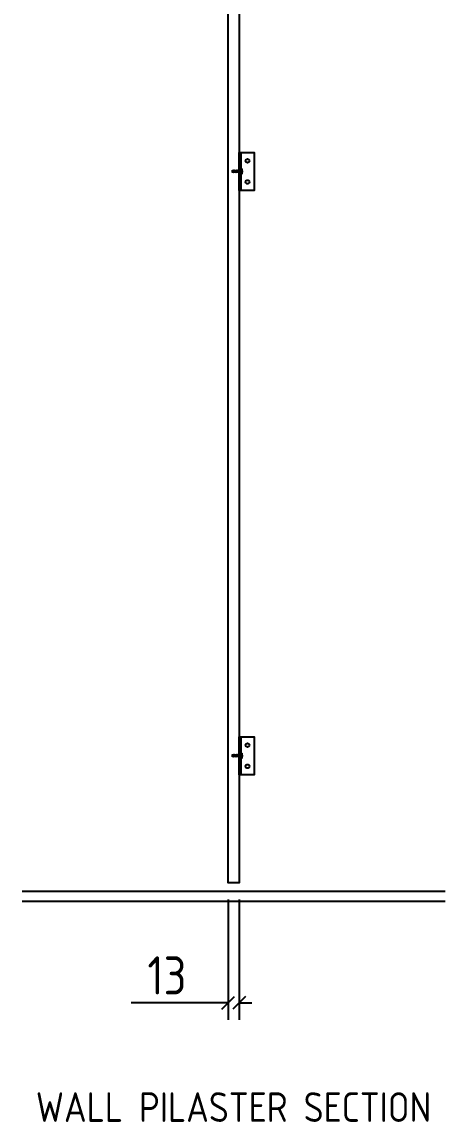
# Model space of a CAD drawing. Header units: inches. Extents: x 129892 to 140765, y 18172 to 24435.
# Drawn here: x 139052 to 139552, y 18172 to 19471 of the extents above; entities that cross this region are included whole.
import ezdxf

# ---------------------------------------------------------------- set-up
doc = ezdxf.new("R2010")
doc.units = ezdxf.units.IN
doc.header["$MEASUREMENT"] = 0
doc.header["$PDMODE"] = 66
doc.styles.add('EXCELSIOR', font='dim.shx', dxfattribs={"height": 45})
doc.styles.add('JD', font='dim.shx', dxfattribs={"height": 35})
doc.dimstyles.new('EXCELSIOR', dxfattribs={"dimtxt": 50, "dimasz": 15, "dimexe": 20, "dimexo": 20, "dimgap": 10, "dimtad": 1, "dimdec": 0, "dimtxsty": 'EXCELSIOR', "dimblk": 'OBLIQUE', "dimcen": 2.5, "dimclrd": 1, "dimclre": 1, "dimclrt": 1, "dimadec": 0, "dimazin": 0, "dimtfac": 1, "dimtdec": 0, "dimtofl": 0, "dimtmove": 0, "dimatfit": 3, "dimfxl": 0, "dimlwd": 25, "dimarcsym": 0})

# ---------------------------------------------------------------- blocks, each defined once
blk = doc.blocks.new('_OBLIQUE')
at = {"color": 0, "linetype": 'ByBlock'}
blk.add_line((-0.5, -0.5), (0.5, 0.5), dxfattribs=at)
blk = doc.blocks.new('*D160')
at = {"color": 1, "lineweight": -2}
for p, q in [((139295.3, 18434.4), (139295.3, 18292.4)), ((139308.3, 18434.4), (139308.3, 18292.4))]:
    blk.add_line(p, q, dxfattribs=at)
at = {"color": 1, "lineweight": 25}
for p, q in [((139295.3, 18312.4), (139181, 18312.4)), ((139308.3, 18312.4), (139323.3, 18312.4))]:
    blk.add_line(p, q, dxfattribs=at)
at = {"layer": 'Defpoints', "color": 0}
for p in [(139295.3, 18454.4), (139308.3, 18454.4), (139295.3, 18312.4)]:
    blk.add_point(p, dxfattribs=at)
at = {"color": 1, "lineweight": 25, "xscale": 15, "yscale": 15, "zscale": 15}
blk.add_blockref('_OBLIQUE', (139295.3, 18312.4), dxfattribs=at)
at = {"color": 1, "lineweight": 25, "xscale": 15, "yscale": 15, "zscale": 15, "rotation": 180}
blk.add_blockref('_OBLIQUE', (139308.3, 18312.4), dxfattribs=at)
at = {"color": 1, "insert": (139223.1, 18344.9), "char_height": 45, "attachment_point": 5, "style": 'EXCELSIOR'}
blk.add_mtext('13', dxfattribs=at)
blk = doc.blocks.new('A$C0CAF297A')
at = {"color": 7, "linetype": 'Continuous', "lineweight": 15}
for p, q in [((1.2, 10.3), (1.8, 9.6)), ((1.6, 9.6), (1.6, 9.4)), ((1.6, 8.5), (1.6, 8.4)), ((1.6, 7.4), (1.6, 7.3)), ((1.6, 6.4), (1.6, 6.2)), ((1.6, 5.3), (1.6, 5.2)), ((1.6, 4.2), (1.6, 4.1)), ((1.6, 3.2), (1.6, 3)), ((1.6, 2.1), (1.6, 2)), ((1.6, 1), (1.6, 0.9)), ((1.7, 9.6), (2.5, 9.6)), ((1.7, 9.6), (1.7, 9.6)), ((2.1, 8), (2.1, 7.8)), ((2.1, 7), (2.1, 6.7)), ((2.1, 5.9), (2.1, 5.6)), ((2.1, 4.8), (2.1, 4.6)), ((2.1, 3.8), (2.1, 3.5)), ((2.1, 2.7), (2.1, 2.4)), ((2.1, 1.6), (2.1, 1.4)), ((2.1, 0.6), (2.1, 0.3)), ((2.5, 9.6), (3.4, 9.6)), ((3.9, 8.3), (3.9, 8.5)), ((3.9, 7.2), (3.9, 7.5)), ((3.9, 6.2), (3.9, 6.4)), ((3.9, 5.1), (3.9, 5.3)), ((3.9, 4), (3.9, 4.3)), ((3.9, 3), (3.9, 3.2)), ((3.9, 1.9), (3.9, 2.1)), ((3.9, 0.8), (3.9, 1.1)), ((4.2, 9.6), (4.8, 10.3)), ((4.4, 8.9), (4.4, 9)), ((4.4, 7.8), (4.4, 8)), ((4.4, 6.8), (4.4, 6.9)), ((4.4, 5.7), (4.4, 5.8)), ((4.4, 4.6), (4.4, 4.8)), ((4.4, 3.6), (4.4, 3.7)), ((4.4, 2.5), (4.4, 2.6)), ((4.4, 1.4), (4.4, 1.6)), ((4.4, 0.4), (4.4, 0.5))]:
    blk.add_line(p, q, dxfattribs=at)
blk.add_line((1.6, 0), (3.9, 0))
blk.add_lwpolyline([(0.5, 11.8), (5.5, 11.8, -0.414214), (6, 11.3), (6, 10.3), (0, 10.3), (0, 11.3, -0.414214)], format="xyb", close=True)
blk.add_lwpolyline([(1.2, 10.3), (4.8, 10.3)])
at = {"color": 7, "linetype": 'Continuous', "lineweight": 15, "flags": 128}
for points in [[(4.4, 8), (4.4, 8), (4.4, 8), (4.4, 8), (4.4, 8), (4.4, 8), (4.4, 7.9), (4.4, 7.9), (4.4, 7.9), (4.4, 7.9), (4.4, 7.9), (4.4, 7.9), (4.4, 7.9), (4.4, 7.9), (4.3, 7.9), (4.3, 7.9), (4.3, 7.9), (4.3, 7.9), (4.2, 7.9), (4.2, 7.9), (4.2, 7.9), (4.1, 7.8), (4.1, 7.8), (4.1, 7.8), (4, 7.8), (4, 7.8), (3.9, 7.8), (3.9, 7.8), (3.8, 7.8), (3.8, 7.8), (3.7, 7.8), (3.7, 7.8), (3.6, 7.8), (3.6, 7.8), (3.5, 7.7), (3.4, 7.7), (3.4, 7.7), (3.3, 7.7), (3.3, 7.7), (3.2, 7.7), (3.1, 7.7), (3.1, 7.7), (3, 7.7), (2.9, 7.7), (2.9, 7.7), (2.8, 7.7), (2.8, 7.7), (2.7, 7.7), (2.6, 7.6), (2.6, 7.6), (2.5, 7.6), (2.5, 7.6), (2.4, 7.6), (2.4, 7.6), (2.3, 7.6), (2.3, 7.6), (2.2, 7.6), (2.2, 7.6), (2.1, 7.6), (2.1, 7.6), (2, 7.6), (2, 7.6), (1.9, 7.6), (1.9, 7.5), (1.9, 7.5), (1.8, 7.5), (1.8, 7.5), (1.8, 7.5), (1.7, 7.5), (1.7, 7.5), (1.7, 7.5), (1.7, 7.5), (1.6, 7.5), (1.6, 7.5), (1.6, 7.5), (1.6, 7.5), (1.6, 7.4), (1.6, 7.4), (1.6, 7.4), (1.6, 7.4), (1.6, 7.4), (1.6, 7.4)], [(4.4, 6.9), (4.4, 6.9), (4.4, 6.9), (4.4, 6.9), (4.4, 6.9), (4.4, 6.9), (4.4, 6.9), (4.4, 6.9), (4.4, 6.9), (4.4, 6.9), (4.4, 6.9), (4.4, 6.8), (4.4, 6.8), (4.4, 6.8), (4.3, 6.8), (4.3, 6.8), (4.3, 6.8), (4.3, 6.8), (4.2, 6.8), (4.2, 6.8), (4.2, 6.8), (4.1, 6.8), (4.1, 6.8), (4.1, 6.8), (4, 6.8), (4, 6.7), (3.9, 6.7), (3.9, 6.7), (3.8, 6.7), (3.8, 6.7), (3.7, 6.7), (3.7, 6.7), (3.6, 6.7), (3.6, 6.7), (3.5, 6.7), (3.4, 6.7), (3.4, 6.7), (3.3, 6.7), (3.3, 6.7), (3.2, 6.6), (3.1, 6.6), (3.1, 6.6), (3, 6.6), (2.9, 6.6), (2.9, 6.6), (2.8, 6.6), (2.8, 6.6), (2.7, 6.6), (2.6, 6.6), (2.6, 6.6), (2.5, 6.6), (2.5, 6.6), (2.4, 6.6), (2.4, 6.5), (2.3, 6.5), (2.3, 6.5), (2.2, 6.5), (2.2, 6.5), (2.1, 6.5), (2.1, 6.5), (2, 6.5), (2, 6.5), (1.9, 6.5), (1.9, 6.5), (1.9, 6.5), (1.8, 6.5), (1.8, 6.5), (1.8, 6.4), (1.7, 6.4), (1.7, 6.4), (1.7, 6.4), (1.7, 6.4), (1.6, 6.4), (1.6, 6.4), (1.6, 6.4), (1.6, 6.4), (1.6, 6.4), (1.6, 6.4), (1.6, 6.4), (1.6, 6.4), (1.6, 6.4), (1.6, 6.4)], [(4.4, 5.9), (4.4, 5.8), (4.4, 5.8), (4.4, 5.8), (4.4, 5.8), (4.4, 5.8), (4.4, 5.8), (4.4, 5.8), (4.4, 5.8), (4.4, 5.8), (4.4, 5.8), (4.4, 5.8), (4.4, 5.8), (4.4, 5.8), (4.3, 5.8), (4.3, 5.8), (4.3, 5.7), (4.3, 5.7), (4.2, 5.7), (4.2, 5.7), (4.2, 5.7), (4.1, 5.7), (4.1, 5.7), (4.1, 5.7), (4, 5.7), (4, 5.7), (3.9, 5.7), (3.9, 5.7), (3.8, 5.7), (3.8, 5.7), (3.7, 5.6), (3.7, 5.6), (3.6, 5.6), (3.6, 5.6), (3.5, 5.6), (3.4, 5.6), (3.4, 5.6), (3.3, 5.6), (3.3, 5.6), (3.2, 5.6), (3.1, 5.6), (3.1, 5.6), (3, 5.6), (2.9, 5.5), (2.9, 5.5), (2.8, 5.5), (2.8, 5.5), (2.7, 5.5), (2.6, 5.5), (2.6, 5.5), (2.5, 5.5), (2.5, 5.5), (2.4, 5.5), (2.4, 5.5), (2.3, 5.5), (2.3, 5.5), (2.2, 5.5), (2.2, 5.5), (2.1, 5.4), (2.1, 5.4), (2, 5.4), (2, 5.4), (1.9, 5.4), (1.9, 5.4), (1.9, 5.4), (1.8, 5.4), (1.8, 5.4), (1.8, 5.4), (1.7, 5.4), (1.7, 5.4), (1.7, 5.4), (1.7, 5.4), (1.6, 5.3), (1.6, 5.3), (1.6, 5.3), (1.6, 5.3), (1.6, 5.3), (1.6, 5.3), (1.6, 5.3), (1.6, 5.3), (1.6, 5.3), (1.6, 5.3)], [(4.4, 4.8), (4.4, 4.8), (4.4, 4.8), (4.4, 4.8), (4.4, 4.8), (4.4, 4.8), (4.4, 4.7), (4.4, 4.7), (4.4, 4.7), (4.4, 4.7), (4.4, 4.7), (4.4, 4.7), (4.4, 4.7), (4.4, 4.7), (4.3, 4.7), (4.3, 4.7), (4.3, 4.7), (4.3, 4.7), (4.2, 4.7), (4.2, 4.7), (4.2, 4.7), (4.1, 4.6), (4.1, 4.6), (4.1, 4.6), (4, 4.6), (4, 4.6), (3.9, 4.6), (3.9, 4.6), (3.8, 4.6), (3.8, 4.6), (3.7, 4.6), (3.7, 4.6), (3.6, 4.6), (3.6, 4.6), (3.5, 4.5), (3.4, 4.5), (3.4, 4.5), (3.3, 4.5), (3.3, 4.5), (3.2, 4.5), (3.1, 4.5), (3.1, 4.5), (3, 4.5), (2.9, 4.5), (2.9, 4.5), (2.8, 4.5), (2.8, 4.5), (2.7, 4.5), (2.6, 4.4), (2.6, 4.4), (2.5, 4.4), (2.5, 4.4), (2.4, 4.4), (2.4, 4.4), (2.3, 4.4), (2.3, 4.4), (2.2, 4.4), (2.2, 4.4), (2.1, 4.4), (2.1, 4.4), (2, 4.4), (2, 4.4), (1.9, 4.4), (1.9, 4.3), (1.9, 4.3), (1.8, 4.3), (1.8, 4.3), (1.8, 4.3), (1.7, 4.3), (1.7, 4.3), (1.7, 4.3), (1.7, 4.3), (1.6, 4.3), (1.6, 4.3), (1.6, 4.3), (1.6, 4.3), (1.6, 4.2), (1.6, 4.2), (1.6, 4.2), (1.6, 4.2), (1.6, 4.2), (1.6, 4.2)], [(4.4, 3.7), (4.4, 3.7), (4.4, 3.7), (4.4, 3.7), (4.4, 3.7), (4.4, 3.7), (4.4, 3.7), (4.4, 3.7), (4.4, 3.7), (4.4, 3.7), (4.4, 3.7), (4.4, 3.6), (4.4, 3.6), (4.4, 3.6), (4.3, 3.6), (4.3, 3.6), (4.3, 3.6), (4.3, 3.6), (4.2, 3.6), (4.2, 3.6), (4.2, 3.6), (4.1, 3.6), (4.1, 3.6), (4.1, 3.6), (4, 3.6), (4, 3.5), (3.9, 3.5), (3.9, 3.5), (3.8, 3.5), (3.8, 3.5), (3.7, 3.5), (3.7, 3.5), (3.6, 3.5), (3.6, 3.5), (3.5, 3.5), (3.4, 3.5), (3.4, 3.5), (3.3, 3.5), (3.3, 3.5), (3.2, 3.4), (3.1, 3.4), (3.1, 3.4), (3, 3.4), (2.9, 3.4), (2.9, 3.4), (2.8, 3.4), (2.8, 3.4), (2.7, 3.4), (2.6, 3.4), (2.6, 3.4), (2.5, 3.4), (2.5, 3.4), (2.4, 3.4), (2.4, 3.3), (2.3, 3.3), (2.3, 3.3), (2.2, 3.3), (2.2, 3.3), (2.1, 3.3), (2.1, 3.3), (2, 3.3), (2, 3.3), (1.9, 3.3), (1.9, 3.3), (1.9, 3.3), (1.8, 3.3), (1.8, 3.3), (1.8, 3.2), (1.7, 3.2), (1.7, 3.2), (1.7, 3.2), (1.7, 3.2), (1.6, 3.2), (1.6, 3.2), (1.6, 3.2), (1.6, 3.2), (1.6, 3.2), (1.6, 3.2), (1.6, 3.2), (1.6, 3.2), (1.6, 3.2), (1.6, 3.2)], [(4.4, 2.7), (4.4, 2.6), (4.4, 2.6), (4.4, 2.6), (4.4, 2.6), (4.4, 2.6), (4.4, 2.6), (4.4, 2.6), (4.4, 2.6), (4.4, 2.6), (4.4, 2.6), (4.4, 2.6), (4.4, 2.6), (4.4, 2.6), (4.3, 2.6), (4.3, 2.6), (4.3, 2.5), (4.3, 2.5), (4.2, 2.5), (4.2, 2.5), (4.2, 2.5), (4.1, 2.5), (4.1, 2.5), (4.1, 2.5), (4, 2.5), (4, 2.5), (3.9, 2.5), (3.9, 2.5), (3.8, 2.5), (3.8, 2.5), (3.7, 2.4), (3.7, 2.4), (3.6, 2.4), (3.6, 2.4), (3.5, 2.4), (3.4, 2.4), (3.4, 2.4), (3.3, 2.4), (3.3, 2.4), (3.2, 2.4), (3.1, 2.4), (3.1, 2.4), (3, 2.4), (2.9, 2.3), (2.9, 2.3), (2.8, 2.3), (2.8, 2.3), (2.7, 2.3), (2.6, 2.3), (2.6, 2.3), (2.5, 2.3), (2.5, 2.3), (2.4, 2.3), (2.4, 2.3), (2.3, 2.3), (2.3, 2.3), (2.2, 2.3), (2.2, 2.3), (2.1, 2.2), (2.1, 2.2), (2, 2.2), (2, 2.2), (1.9, 2.2), (1.9, 2.2), (1.9, 2.2), (1.8, 2.2), (1.8, 2.2), (1.8, 2.2), (1.7, 2.2), (1.7, 2.2), (1.7, 2.2), (1.7, 2.2), (1.6, 2.1), (1.6, 2.1), (1.6, 2.1), (1.6, 2.1), (1.6, 2.1), (1.6, 2.1), (1.6, 2.1), (1.6, 2.1), (1.6, 2.1), (1.6, 2.1)], [(4.4, 1.6), (4.4, 1.6), (4.4, 1.6), (4.4, 1.6), (4.4, 1.6), (4.4, 1.6), (4.4, 1.5), (4.4, 1.5), (4.4, 1.5), (4.4, 1.5), (4.4, 1.5), (4.4, 1.5), (4.4, 1.5), (4.4, 1.5), (4.3, 1.5), (4.3, 1.5), (4.3, 1.5), (4.3, 1.5), (4.2, 1.5), (4.2, 1.5), (4.2, 1.5), (4.1, 1.4), (4.1, 1.4), (4.1, 1.4), (4, 1.4), (4, 1.4), (3.9, 1.4), (3.9, 1.4), (3.8, 1.4), (3.8, 1.4), (3.7, 1.4), (3.7, 1.4), (3.6, 1.4), (3.6, 1.4), (3.5, 1.3), (3.4, 1.3), (3.4, 1.3), (3.3, 1.3), (3.3, 1.3), (3.2, 1.3), (3.1, 1.3), (3.1, 1.3), (3, 1.3), (2.9, 1.3), (2.9, 1.3), (2.8, 1.3), (2.8, 1.3), (2.7, 1.3), (2.6, 1.2), (2.6, 1.2), (2.5, 1.2), (2.5, 1.2), (2.4, 1.2), (2.4, 1.2), (2.3, 1.2), (2.3, 1.2), (2.2, 1.2), (2.2, 1.2), (2.1, 1.2), (2.1, 1.2), (2, 1.2), (2, 1.2), (1.9, 1.2), (1.9, 1.1), (1.9, 1.1), (1.8, 1.1), (1.8, 1.1), (1.8, 1.1), (1.7, 1.1), (1.7, 1.1), (1.7, 1.1), (1.7, 1.1), (1.6, 1.1), (1.6, 1.1), (1.6, 1.1), (1.6, 1.1), (1.6, 1), (1.6, 1), (1.6, 1), (1.6, 1), (1.6, 1), (1.6, 1)], [(4.4, 0.5), (4.4, 0.5), (4.4, 0.5), (4.4, 0.5), (4.4, 0.5), (4.4, 0.5), (4.4, 0.5), (4.4, 0.5), (4.4, 0.5), (4.4, 0.5), (4.4, 0.5), (4.4, 0.4), (4.4, 0.4), (4.4, 0.4), (4.3, 0.4), (4.3, 0.4), (4.3, 0.4), (4.3, 0.4), (4.2, 0.4), (4.2, 0.4), (4.2, 0.4), (4.1, 0.4), (4.1, 0.4), (4.1, 0.4), (4, 0.4), (4, 0.3), (3.9, 0.3), (3.9, 0.3), (3.8, 0.3), (3.8, 0.3), (3.7, 0.3), (3.7, 0.3), (3.6, 0.3), (3.6, 0.3), (3.5, 0.3), (3.4, 0.3), (3.4, 0.3), (3.3, 0.3), (3.3, 0.3), (3.2, 0.2), (3.1, 0.2), (3.1, 0.2), (3, 0.2), (2.9, 0.2), (2.9, 0.2), (2.8, 0.2), (2.8, 0.2), (2.7, 0.2), (2.6, 0.2), (2.6, 0.2), (2.5, 0.2), (2.5, 0.2), (2.4, 0.2), (2.4, 0.1), (2.3, 0.1), (2.3, 0.1), (2.2, 0.1), (2.2, 0.1), (2.1, 0.1), (2.1, 0.1), (2, 0.1), (2, 0.1), (1.9, 0.1), (1.9, 0.1), (1.9, 0.1), (1.8, 0.1), (1.8, 0.1), (1.8, 0), (1.7, 0), (1.7, 0), (1.7, 0), (1.7, 0), (1.6, 0), (1.6, 0), (1.6, 0)]]:
    blk.add_lwpolyline(points, dxfattribs=at)
blk.add_arc((3, 5.9), 6.39, 66.9873, 113.0127)
at = {"color": 7, "linetype": 'Continuous', "lineweight": 15}
for centre, radius, start, end in [((-37.3, 75.6), 76.6, 300.5045, 300.555), ((-24.2, -34.5), 51, 58.9272, 59.5471), ((-20.8, 46.7), 44.3, 300.4197, 301.2933), ((-21.8, -31.4), 46.1, 58.7762, 59.5701), ((-19.9, 44), 42.4, 300.4042, 301.3446), ((-22, -33), 46.6, 58.7808, 59.5655), ((-20.4, 43.8), 43.4, 300.4151, 301.3337), ((-22, -34), 46.6, 58.7808, 59.5655), ((-20.4, 42.8), 43.4, 300.4152, 301.3336), ((-22, -35.1), 46.6, 58.7807, 59.5656), ((-20.4, 41.7), 43.4, 300.4151, 301.3338), ((-22, -36.2), 46.6, 58.7809, 59.5655), ((-20.4, 40.6), 43.4, 300.4151, 301.3338), ((-22, -37.2), 46.6, 58.7809, 59.5655), ((-20.4, 39.6), 43.4, 300.4151, 301.3338), ((-22, -38.3), 46.6, 58.7809, 59.5655), ((-20.4, 38.5), 43.4, 300.4152, 301.3336), ((-22, -39.4), 46.6, 58.7807, 59.5656), ((-20.4, 37.4), 43.4, 300.4478, 301.3336), ((3.5, 7.1), 2.48, 93.6914, 126.6294), ((0.6, 8.6), 1.49, 7.6247, 19.3637), ((-1.5, 29.6), 21, 280.045, 285.1333), ((25.9, -27.7), 42.4, 120.4042, 121.3447), ((26.3, -29.5), 43.2, 120.4132, 121.3357), ((26.4, -30.7), 43.4, 120.4152, 121.3336), ((26.4, -31.8), 43.4, 120.4151, 121.3338), ((26.4, -32.9), 43.4, 120.4152, 121.3337), ((26.4, -33.9), 43.4, 120.4152, 121.3337), ((26.4, -35), 43.4, 120.4152, 121.3337), ((26.4, -36), 43.4, 120.4151, 121.3338), ((27.8, 47.7), 46.1, 238.7762, 239.5701), ((28, 47.1), 46.6, 238.7807, 239.5655), ((28, 46.1), 46.6, 238.7807, 239.5655), ((28, 45), 46.6, 238.7807, 239.5655), ((28, 43.9), 46.6, 238.7807, 239.5655), ((28, 42.9), 46.6, 238.7807, 239.5655), ((28, 41.8), 46.6, 238.7807, 239.5655), ((28, 40.7), 46.6, 238.7807, 239.5655), ((26.4, -37.1), 43.4, 120.4151, 121.2458), ((5.4, 8.6), 1.49, 139, 154.9602), ((32.6, 57), 55.6, 239.0528, 239.5317)]:
    blk.add_arc(centre, radius, start, end, dxfattribs=at)
for points, knots in [([(2.5, 9.6), (2.3, 9.6), (2.2, 9.6), (1.9, 9.5), (1.8, 9.5), (1.7, 9.5), (1.6, 9.5), (1.6, 9.4), (1.6, 9.4), (1.6, 9.4)], [0, 0, 0, 0, 0.25, 0.25, 0.5, 0.5, 0.75, 0.75, 1, 1, 1, 1]), ([(4.4, 9), (4.4, 9), (4.4, 9), (4.3, 8.9), (4.1, 8.9), (3.9, 8.9), (3.9, 8.9), (3.7, 8.8), (3.6, 8.8), (3.4, 8.8), (3.2, 8.8), (2.8, 8.7), (2.6, 8.7), (2.4, 8.7), (2.3, 8.7), (2.1, 8.6), (2.1, 8.6), (1.9, 8.6), (1.7, 8.6), (1.6, 8.5), (1.6, 8.5), (1.6, 8.5)], [0, 0, 0, 0, 0.125, 0.125, 0.25, 0.25, 0.3125, 0.3125, 0.375, 0.375, 0.5, 0.5, 0.625, 0.625, 0.6875, 0.6875, 0.75, 0.75, 0.875, 0.875, 1, 1, 1, 1]), ([(4.4, 8.9), (4.4, 8.9), (4.4, 8.8), (4.2, 8.8), (4.1, 8.8), (3.8, 8.7), (3.6, 8.7), (3.3, 8.7), (3.1, 8.6), (2.6, 8.6), (2.5, 8.6), (2.1, 8.5), (2, 8.5), (1.7, 8.4), (1.6, 8.4), (1.6, 8.4), (1.6, 8.3), (1.6, 8.3)], [0, 0, 0, 0, 0.125, 0.125, 0.25, 0.25, 0.375, 0.375, 0.5, 0.5, 0.625, 0.625, 0.75, 0.75, 0.875, 0.875, 1, 1, 1, 1]), ([(4.4, 7.8), (4.4, 7.8), (4.4, 7.8), (4.3, 7.7), (4.1, 7.7), (3.9, 7.7), (3.9, 7.7), (3.7, 7.6), (3.6, 7.6), (3.4, 7.6), (3.2, 7.6), (2.8, 7.5), (2.6, 7.5), (2.4, 7.5), (2.3, 7.5), (2.1, 7.4), (2.1, 7.4), (1.9, 7.4), (1.7, 7.4), (1.6, 7.3), (1.6, 7.3), (1.6, 7.3)], [0, 0, 0, 0, 0.125, 0.125, 0.25, 0.25, 0.3125, 0.3125, 0.375, 0.375, 0.5, 0.5, 0.625, 0.625, 0.6875, 0.6875, 0.75, 0.75, 0.875, 0.875, 1, 1, 1, 1]), ([(4.4, 6.8), (4.4, 6.7), (4.4, 6.7), (4.3, 6.7), (4.1, 6.6), (3.9, 6.6), (3.9, 6.6), (3.7, 6.6), (3.6, 6.6), (3.4, 6.5), (3.2, 6.5), (2.8, 6.5), (2.6, 6.4), (2.4, 6.4), (2.3, 6.4), (2.1, 6.4), (2.1, 6.4), (1.9, 6.3), (1.7, 6.3), (1.6, 6.3), (1.6, 6.2), (1.6, 6.2)], [0, 0, 0, 0, 0.125, 0.125, 0.25, 0.25, 0.3125, 0.3125, 0.375, 0.375, 0.5, 0.5, 0.625, 0.625, 0.6875, 0.6875, 0.75, 0.75, 0.875, 0.875, 1, 1, 1, 1]), ([(4.4, 5.7), (4.4, 5.7), (4.4, 5.6), (4.3, 5.6), (4.1, 5.6), (3.9, 5.5), (3.9, 5.5), (3.7, 5.5), (3.6, 5.5), (3.4, 5.5), (3.2, 5.4), (2.8, 5.4), (2.6, 5.4), (2.4, 5.3), (2.3, 5.3), (2.1, 5.3), (2.1, 5.3), (1.9, 5.3), (1.7, 5.2), (1.6, 5.2), (1.6, 5.2), (1.6, 5.2)], [0, 0, 0, 0, 0.125, 0.125, 0.25, 0.25, 0.3125, 0.3125, 0.375, 0.375, 0.5, 0.5, 0.625, 0.625, 0.6875, 0.6875, 0.75, 0.75, 0.875, 0.875, 1, 1, 1, 1]), ([(4.4, 4.6), (4.4, 4.6), (4.4, 4.6), (4.3, 4.5), (4.1, 4.5), (3.9, 4.5), (3.9, 4.5), (3.7, 4.4), (3.6, 4.4), (3.4, 4.4), (3.2, 4.4), (2.8, 4.3), (2.6, 4.3), (2.4, 4.3), (2.3, 4.3), (2.1, 4.2), (2.1, 4.2), (1.9, 4.2), (1.7, 4.2), (1.6, 4.1), (1.6, 4.1), (1.6, 4.1)], [0, 0, 0, 0, 0.125, 0.125, 0.25, 0.25, 0.3125, 0.3125, 0.375, 0.375, 0.5, 0.5, 0.625, 0.625, 0.6875, 0.6875, 0.75, 0.75, 0.875, 0.875, 1, 1, 1, 1]), ([(4.4, 3.6), (4.4, 3.5), (4.4, 3.5), (4.3, 3.5), (4.1, 3.4), (3.9, 3.4), (3.9, 3.4), (3.7, 3.4), (3.6, 3.4), (3.4, 3.3), (3.2, 3.3), (2.8, 3.3), (2.6, 3.2), (2.4, 3.2), (2.3, 3.2), (2.1, 3.2), (2.1, 3.2), (1.9, 3.1), (1.7, 3.1), (1.6, 3.1), (1.6, 3), (1.6, 3)], [0, 0, 0, 0, 0.125, 0.125, 0.25, 0.25, 0.3125, 0.3125, 0.375, 0.375, 0.5, 0.5, 0.625, 0.625, 0.6875, 0.6875, 0.75, 0.75, 0.875, 0.875, 1, 1, 1, 1]), ([(4.4, 2.5), (4.4, 2.5), (4.4, 2.4), (4.3, 2.4), (4.1, 2.4), (3.9, 2.3), (3.9, 2.3), (3.7, 2.3), (3.6, 2.3), (3.4, 2.3), (3.2, 2.2), (2.8, 2.2), (2.6, 2.2), (2.4, 2.1), (2.3, 2.1), (2.1, 2.1), (2.1, 2.1), (1.9, 2.1), (1.7, 2), (1.6, 2), (1.6, 2), (1.6, 2)], [0, 0, 0, 0, 0.125, 0.125, 0.25, 0.25, 0.3125, 0.3125, 0.375, 0.375, 0.5, 0.5, 0.625, 0.625, 0.6875, 0.6875, 0.75, 0.75, 0.875, 0.875, 1, 1, 1, 1]), ([(4.4, 1.4), (4.4, 1.4), (4.4, 1.4), (4.3, 1.3), (4.1, 1.3), (3.9, 1.3), (3.9, 1.3), (3.7, 1.2), (3.6, 1.2), (3.4, 1.2), (3.2, 1.2), (2.8, 1.1), (2.6, 1.1), (2.4, 1.1), (2.3, 1.1), (2.1, 1), (2.1, 1), (1.9, 1), (1.7, 1), (1.6, 0.9), (1.6, 0.9), (1.6, 0.9)], [0, 0, 0, 0, 0.125, 0.125, 0.25, 0.25, 0.3125, 0.3125, 0.375, 0.375, 0.5, 0.5, 0.625, 0.625, 0.6875, 0.6875, 0.75, 0.75, 0.875, 0.875, 1, 1, 1, 1]), ([(3.8, 8.5), (3.8, 8.5), (3.8, 8.5), (3.8, 8.5), (3.8, 8.5), (3.7, 8.5), (3.7, 8.5), (3.7, 8.4), (3.6, 8.4), (3.6, 8.4), (3.6, 8.4), (3.5, 8.4), (3.5, 8.4), (3.5, 8.4), (3.4, 8.4), (3.4, 8.4), (3.3, 8.4), (3.3, 8.3), (3.2, 8.3), (3.2, 8.3), (3.2, 8.3), (3.1, 8.3), (3.1, 8.3), (3, 8.3), (3, 8.3), (2.9, 8.3), (2.9, 8.3), (2.8, 8.2), (2.8, 8.2), (2.7, 8.2), (2.7, 8.2), (2.6, 8.2), (2.6, 8.2), (2.5, 8.2), (2.5, 8.2), (2.5, 8.2), (2.4, 8.2), (2.4, 8.2), (2.4, 8.1), (2.3, 8.1), (2.3, 8.1), (2.3, 8.1), (2.3, 8.1), (2.2, 8.1), (2.2, 8.1), (2.2, 8.1), (2.2, 8.1), (2.2, 8.1), (2.2, 8), (2.1, 8), (2.1, 8), (2.1, 8), (2.1, 8)], [0, 0, 0, 0, 0.015027, 0.035073, 0.056128, 0.077201, 0.098252, 0.119243, 0.140134, 0.160888, 0.180539, 0.200002, 0.21925, 0.238259, 0.257019, 0.275892, 0.295017, 0.314372, 0.334863, 0.355543, 0.376377, 0.397327, 0.418355, 0.439423, 0.459535, 0.479612, 0.49962, 0.519527, 0.5393, 0.558909, 0.578323, 0.597517, 0.61736, 0.636998, 0.656867, 0.677003, 0.697377, 0.717959, 0.737767, 0.757701, 0.777729, 0.797817, 0.817931, 0.838038, 0.858101, 0.878089, 0.89891, 0.919574, 0.940047, 0.960295, 0.980289, 1, 1, 1, 1]), ([(3.8, 7.4), (3.8, 7.4), (3.8, 7.4), (3.8, 7.4), (3.8, 7.4), (3.7, 7.4), (3.7, 7.4), (3.7, 7.4), (3.6, 7.4), (3.6, 7.4), (3.6, 7.3), (3.5, 7.3), (3.5, 7.3), (3.5, 7.3), (3.4, 7.3), (3.4, 7.3), (3.3, 7.3), (3.3, 7.3), (3.2, 7.3), (3.2, 7.3), (3.2, 7.3), (3.1, 7.2), (3.1, 7.2), (3, 7.2), (3, 7.2), (2.9, 7.2), (2.9, 7.2), (2.8, 7.2), (2.8, 7.2), (2.7, 7.2), (2.7, 7.2), (2.6, 7.1), (2.6, 7.1), (2.5, 7.1), (2.5, 7.1), (2.5, 7.1), (2.4, 7.1), (2.4, 7.1), (2.4, 7.1), (2.3, 7.1), (2.3, 7.1), (2.3, 7.1), (2.3, 7), (2.2, 7), (2.2, 7), (2.2, 7), (2.2, 7), (2.2, 7), (2.2, 7), (2.1, 7), (2.1, 7), (2.1, 7), (2.1, 7)], [0, 0, 0, 0, 0.015022, 0.035067, 0.056123, 0.077196, 0.098247, 0.119238, 0.140129, 0.160884, 0.180534, 0.199997, 0.219246, 0.238254, 0.257015, 0.275888, 0.295014, 0.314368, 0.334859, 0.35554, 0.376373, 0.397323, 0.418352, 0.43942, 0.459532, 0.479609, 0.499618, 0.519525, 0.539298, 0.558906, 0.578321, 0.597515, 0.617358, 0.636996, 0.656865, 0.677001, 0.697376, 0.717957, 0.737765, 0.757699, 0.777727, 0.797816, 0.81793, 0.838037, 0.858101, 0.878088, 0.898909, 0.919573, 0.940046, 0.960295, 0.980289, 1, 1, 1, 1]), ([(3.8, 6.4), (3.8, 6.4), (3.8, 6.4), (3.8, 6.3), (3.8, 6.3), (3.7, 6.3), (3.7, 6.3), (3.7, 6.3), (3.6, 6.3), (3.6, 6.3), (3.6, 6.3), (3.5, 6.3), (3.5, 6.3), (3.5, 6.3), (3.4, 6.2), (3.4, 6.2), (3.3, 6.2), (3.3, 6.2), (3.2, 6.2), (3.2, 6.2), (3.2, 6.2), (3.1, 6.2), (3.1, 6.2), (3, 6.2), (3, 6.1), (2.9, 6.1), (2.9, 6.1), (2.8, 6.1), (2.8, 6.1), (2.7, 6.1), (2.7, 6.1), (2.6, 6.1), (2.6, 6.1), (2.5, 6.1), (2.5, 6.1), (2.5, 6), (2.4, 6), (2.4, 6), (2.4, 6), (2.3, 6), (2.3, 6), (2.3, 6), (2.3, 6), (2.2, 6), (2.2, 6), (2.2, 5.9), (2.2, 5.9), (2.2, 5.9), (2.2, 5.9), (2.1, 5.9), (2.1, 5.9), (2.1, 5.9), (2.1, 5.9)], [0, 0, 0, 0, 0.015022, 0.035068, 0.056123, 0.077196, 0.098248, 0.119238, 0.14013, 0.160884, 0.180534, 0.199998, 0.219246, 0.238255, 0.257015, 0.275888, 0.295014, 0.314368, 0.33486, 0.35554, 0.376373, 0.397323, 0.418352, 0.439421, 0.459532, 0.479609, 0.499618, 0.519525, 0.539298, 0.558906, 0.578321, 0.597515, 0.617358, 0.636996, 0.656865, 0.677001, 0.697376, 0.717957, 0.737765, 0.757699, 0.777727, 0.797816, 0.81793, 0.838037, 0.858101, 0.878088, 0.898909, 0.919574, 0.940046, 0.960295, 0.980289, 1, 1, 1, 1]), ([(3.8, 5.3), (3.8, 5.3), (3.8, 5.3), (3.8, 5.3), (3.8, 5.3), (3.7, 5.3), (3.7, 5.3), (3.7, 5.2), (3.6, 5.2), (3.6, 5.2), (3.6, 5.2), (3.5, 5.2), (3.5, 5.2), (3.5, 5.2), (3.4, 5.2), (3.4, 5.2), (3.3, 5.2), (3.3, 5.1), (3.2, 5.1), (3.2, 5.1), (3.2, 5.1), (3.1, 5.1), (3.1, 5.1), (3, 5.1), (3, 5.1), (2.9, 5.1), (2.9, 5.1), (2.8, 5), (2.8, 5), (2.7, 5), (2.7, 5), (2.6, 5), (2.6, 5), (2.5, 5), (2.5, 5), (2.5, 5), (2.4, 5), (2.4, 5), (2.4, 4.9), (2.3, 4.9), (2.3, 4.9), (2.3, 4.9), (2.3, 4.9), (2.2, 4.9), (2.2, 4.9), (2.2, 4.9), (2.2, 4.9), (2.2, 4.9), (2.2, 4.8), (2.1, 4.8), (2.1, 4.8), (2.1, 4.8), (2.1, 4.8)], [0, 0, 0, 0, 0.015022, 0.035068, 0.056123, 0.077196, 0.098248, 0.119238, 0.14013, 0.160884, 0.180534, 0.199998, 0.219246, 0.238255, 0.257015, 0.275888, 0.295014, 0.314368, 0.33486, 0.35554, 0.376373, 0.397323, 0.418352, 0.439421, 0.459532, 0.479609, 0.499618, 0.519525, 0.539298, 0.558906, 0.578321, 0.597515, 0.617358, 0.636996, 0.656865, 0.677001, 0.697376, 0.717957, 0.737765, 0.7577, 0.777727, 0.797816, 0.81793, 0.838037, 0.858101, 0.878088, 0.898909, 0.919574, 0.940046, 0.960295, 0.980289, 1, 1, 1, 1]), ([(3.8, 4.2), (3.8, 4.2), (3.8, 4.2), (3.8, 4.2), (3.8, 4.2), (3.7, 4.2), (3.7, 4.2), (3.7, 4.2), (3.6, 4.2), (3.6, 4.2), (3.6, 4.1), (3.5, 4.1), (3.5, 4.1), (3.5, 4.1), (3.4, 4.1), (3.4, 4.1), (3.3, 4.1), (3.3, 4.1), (3.2, 4.1), (3.2, 4.1), (3.2, 4.1), (3.1, 4), (3.1, 4), (3, 4), (3, 4), (2.9, 4), (2.9, 4), (2.8, 4), (2.8, 4), (2.7, 4), (2.7, 4), (2.6, 3.9), (2.6, 3.9), (2.5, 3.9), (2.5, 3.9), (2.5, 3.9), (2.4, 3.9), (2.4, 3.9), (2.4, 3.9), (2.3, 3.9), (2.3, 3.9), (2.3, 3.9), (2.3, 3.8), (2.2, 3.8), (2.2, 3.8), (2.2, 3.8), (2.2, 3.8), (2.2, 3.8), (2.2, 3.8), (2.1, 3.8), (2.1, 3.8), (2.1, 3.8), (2.1, 3.8)], [0, 0, 0, 0, 0.015022, 0.035068, 0.056123, 0.077196, 0.098248, 0.119238, 0.14013, 0.160884, 0.180534, 0.199998, 0.219246, 0.238255, 0.257015, 0.275888, 0.295014, 0.314368, 0.33486, 0.35554, 0.376373, 0.397324, 0.418352, 0.439421, 0.459532, 0.479609, 0.499618, 0.519525, 0.539298, 0.558906, 0.578321, 0.597515, 0.617358, 0.636996, 0.656865, 0.677001, 0.697376, 0.717957, 0.737765, 0.757699, 0.777727, 0.797816, 0.81793, 0.838037, 0.858101, 0.878088, 0.898909, 0.919574, 0.940046, 0.960295, 0.980289, 1, 1, 1, 1]), ([(3.8, 3.2), (3.8, 3.2), (3.8, 3.2), (3.8, 3.1), (3.8, 3.1), (3.7, 3.1), (3.7, 3.1), (3.7, 3.1), (3.6, 3.1), (3.6, 3.1), (3.6, 3.1), (3.5, 3.1), (3.5, 3.1), (3.5, 3.1), (3.4, 3), (3.4, 3), (3.3, 3), (3.3, 3), (3.2, 3), (3.2, 3), (3.2, 3), (3.1, 3), (3.1, 3), (3, 3), (3, 2.9), (2.9, 2.9), (2.9, 2.9), (2.8, 2.9), (2.8, 2.9), (2.7, 2.9), (2.7, 2.9), (2.6, 2.9), (2.6, 2.9), (2.5, 2.9), (2.5, 2.9), (2.5, 2.8), (2.4, 2.8), (2.4, 2.8), (2.4, 2.8), (2.3, 2.8), (2.3, 2.8), (2.3, 2.8), (2.3, 2.8), (2.2, 2.8), (2.2, 2.8), (2.2, 2.7), (2.2, 2.7), (2.2, 2.7), (2.2, 2.7), (2.1, 2.7), (2.1, 2.7), (2.1, 2.7), (2.1, 2.7)], [0, 0, 0, 0, 0.015022, 0.035068, 0.056123, 0.077196, 0.098248, 0.119238, 0.14013, 0.160884, 0.180534, 0.199998, 0.219246, 0.238255, 0.257015, 0.275888, 0.295014, 0.314368, 0.33486, 0.35554, 0.376373, 0.397324, 0.418352, 0.439421, 0.459532, 0.479609, 0.499618, 0.519525, 0.539298, 0.558906, 0.578321, 0.597515, 0.617358, 0.636996, 0.656865, 0.677001, 0.697376, 0.717957, 0.737765, 0.757699, 0.777727, 0.797816, 0.81793, 0.838037, 0.858101, 0.878088, 0.898909, 0.919574, 0.940046, 0.960295, 0.980289, 1, 1, 1, 1]), ([(3.8, 2.1), (3.8, 2.1), (3.8, 2.1), (3.8, 2.1), (3.8, 2.1), (3.7, 2.1), (3.7, 2.1), (3.7, 2), (3.6, 2), (3.6, 2), (3.6, 2), (3.5, 2), (3.5, 2), (3.5, 2), (3.4, 2), (3.4, 2), (3.3, 2), (3.3, 1.9), (3.2, 1.9), (3.2, 1.9), (3.2, 1.9), (3.1, 1.9), (3.1, 1.9), (3, 1.9), (3, 1.9), (2.9, 1.9), (2.9, 1.9), (2.8, 1.8), (2.8, 1.8), (2.7, 1.8), (2.7, 1.8), (2.6, 1.8), (2.6, 1.8), (2.5, 1.8), (2.5, 1.8), (2.5, 1.8), (2.4, 1.8), (2.4, 1.8), (2.4, 1.7), (2.3, 1.7), (2.3, 1.7), (2.3, 1.7), (2.3, 1.7), (2.2, 1.7), (2.2, 1.7), (2.2, 1.7), (2.2, 1.7), (2.2, 1.7), (2.2, 1.6), (2.1, 1.6), (2.1, 1.6), (2.1, 1.6), (2.1, 1.6)], [0, 0, 0, 0, 0.015022, 0.035068, 0.056123, 0.077196, 0.098248, 0.119238, 0.14013, 0.160884, 0.180534, 0.199998, 0.219246, 0.238255, 0.257015, 0.275888, 0.295014, 0.314368, 0.33486, 0.35554, 0.376373, 0.397324, 0.418352, 0.439421, 0.459532, 0.479609, 0.499618, 0.519525, 0.539298, 0.558906, 0.578321, 0.597515, 0.617358, 0.636996, 0.656865, 0.677001, 0.697376, 0.717957, 0.737765, 0.757699, 0.777727, 0.797816, 0.81793, 0.838037, 0.858101, 0.878088, 0.898909, 0.919574, 0.940046, 0.960295, 0.980289, 1, 1, 1, 1]), ([(3.8, 1), (3.8, 1), (3.8, 1), (3.8, 1), (3.8, 1), (3.7, 1), (3.7, 1), (3.7, 1), (3.6, 1), (3.6, 1), (3.6, 0.9), (3.5, 0.9), (3.5, 0.9), (3.5, 0.9), (3.4, 0.9), (3.4, 0.9), (3.3, 0.9), (3.3, 0.9), (3.2, 0.9), (3.2, 0.9), (3.2, 0.9), (3.1, 0.8), (3.1, 0.8), (3, 0.8), (3, 0.8), (2.9, 0.8), (2.9, 0.8), (2.8, 0.8), (2.8, 0.8), (2.7, 0.8), (2.7, 0.8), (2.6, 0.7), (2.6, 0.7), (2.5, 0.7), (2.5, 0.7), (2.5, 0.7), (2.4, 0.7), (2.4, 0.7), (2.4, 0.7), (2.3, 0.7), (2.3, 0.7), (2.3, 0.7), (2.3, 0.6), (2.2, 0.6), (2.2, 0.6), (2.2, 0.6), (2.2, 0.6), (2.2, 0.6), (2.2, 0.6), (2.1, 0.6), (2.1, 0.6), (2.1, 0.6), (2.1, 0.6)], [0, 0, 0, 0, 0.015022, 0.035068, 0.056123, 0.077196, 0.098248, 0.119238, 0.14013, 0.160884, 0.180534, 0.199998, 0.219246, 0.238255, 0.257015, 0.275888, 0.295014, 0.314368, 0.33486, 0.35554, 0.376373, 0.397324, 0.418352, 0.439421, 0.459532, 0.479609, 0.499618, 0.519525, 0.539298, 0.558906, 0.578321, 0.597515, 0.617358, 0.636996, 0.656865, 0.677001, 0.697376, 0.717957, 0.737765, 0.757699, 0.777727, 0.797816, 0.81793, 0.838037, 0.858101, 0.878088, 0.898909, 0.919574, 0.940046, 0.960295, 0.980289, 1, 1, 1, 1]), ([(3.9, 8.3), (3.9, 8.3), (3.9, 8.3), (3.9, 8.3), (3.8, 8.3), (3.8, 8.3), (3.8, 8.2), (3.8, 8.2), (3.8, 8.2), (3.8, 8.2), (3.8, 8.2), (3.7, 8.2), (3.7, 8.2), (3.7, 8.2), (3.6, 8.2), (3.6, 8.2), (3.6, 8.1), (3.5, 8.1), (3.5, 8.1), (3.5, 8.1), (3.4, 8.1), (3.4, 8.1), (3.3, 8.1), (3.3, 8.1), (3.2, 8.1), (3.2, 8.1), (3.2, 8.1), (3.1, 8), (3.1, 8), (3, 8), (3, 8), (2.9, 8), (2.9, 8), (2.8, 8), (2.8, 8), (2.7, 8), (2.7, 8), (2.6, 7.9), (2.6, 7.9), (2.5, 7.9), (2.5, 7.9), (2.5, 7.9), (2.4, 7.9), (2.4, 7.9), (2.4, 7.9), (2.3, 7.9), (2.3, 7.9), (2.3, 7.9), (2.3, 7.8), (2.2, 7.8), (2.2, 7.8), (2.2, 7.8), (2.2, 7.8), (2.2, 7.8)], [0, 0, 0, 0, 0.018809, 0.037876, 0.057178, 0.076688, 0.096379, 0.116219, 0.136178, 0.156223, 0.177278, 0.198351, 0.219402, 0.240393, 0.261284, 0.282037, 0.301688, 0.321151, 0.340399, 0.359407, 0.378167, 0.39704, 0.416165, 0.435519, 0.45601, 0.47669, 0.497523, 0.518473, 0.539501, 0.560569, 0.58068, 0.600757, 0.620765, 0.640672, 0.660445, 0.680053, 0.699467, 0.718661, 0.738503, 0.758141, 0.77801, 0.798146, 0.81852, 0.839101, 0.858909, 0.878842, 0.89887, 0.918958, 0.939072, 0.959178, 0.979242, 0.999229, 1, 1, 1, 1]), ([(3.9, 7.2), (3.9, 7.2), (3.9, 7.2), (3.9, 7.2), (3.8, 7.2), (3.8, 7.2), (3.8, 7.2), (3.8, 7.2), (3.8, 7.2), (3.8, 7.1), (3.8, 7.1), (3.7, 7.1), (3.7, 7.1), (3.7, 7.1), (3.6, 7.1), (3.6, 7.1), (3.6, 7.1), (3.5, 7.1), (3.5, 7.1), (3.5, 7.1), (3.4, 7), (3.4, 7), (3.3, 7), (3.3, 7), (3.2, 7), (3.2, 7), (3.2, 7), (3.1, 7), (3.1, 7), (3, 7), (3, 6.9), (2.9, 6.9), (2.9, 6.9), (2.8, 6.9), (2.8, 6.9), (2.7, 6.9), (2.7, 6.9), (2.6, 6.9), (2.6, 6.9), (2.5, 6.9), (2.5, 6.9), (2.5, 6.8), (2.4, 6.8), (2.4, 6.8), (2.4, 6.8), (2.3, 6.8), (2.3, 6.8), (2.3, 6.8), (2.3, 6.8), (2.2, 6.8), (2.2, 6.8), (2.2, 6.7), (2.2, 6.7), (2.2, 6.7)], [0, 0, 0, 0, 0.018809, 0.037877, 0.057179, 0.076689, 0.096379, 0.11622, 0.136179, 0.156224, 0.177279, 0.198352, 0.219403, 0.240394, 0.261285, 0.282039, 0.301689, 0.321152, 0.340401, 0.359409, 0.378169, 0.397041, 0.416167, 0.435521, 0.456012, 0.476692, 0.497525, 0.518475, 0.539504, 0.560572, 0.580683, 0.60076, 0.620768, 0.640675, 0.660448, 0.680056, 0.699471, 0.718664, 0.738507, 0.758145, 0.778013, 0.798149, 0.818524, 0.839105, 0.858913, 0.878847, 0.898874, 0.918963, 0.939077, 0.959183, 0.979247, 0.999234, 1, 1, 1, 1]), ([(3.9, 6.2), (3.9, 6.2), (3.9, 6.1), (3.9, 6.1), (3.8, 6.1), (3.8, 6.1), (3.8, 6.1), (3.8, 6.1), (3.8, 6.1), (3.8, 6.1), (3.8, 6.1), (3.7, 6.1), (3.7, 6.1), (3.7, 6), (3.6, 6), (3.6, 6), (3.6, 6), (3.5, 6), (3.5, 6), (3.5, 6), (3.4, 6), (3.4, 6), (3.3, 6), (3.3, 5.9), (3.2, 5.9), (3.2, 5.9), (3.2, 5.9), (3.1, 5.9), (3.1, 5.9), (3, 5.9), (3, 5.9), (2.9, 5.9), (2.9, 5.9), (2.8, 5.8), (2.8, 5.8), (2.7, 5.8), (2.7, 5.8), (2.6, 5.8), (2.6, 5.8), (2.5, 5.8), (2.5, 5.8), (2.5, 5.8), (2.4, 5.8), (2.4, 5.8), (2.4, 5.7), (2.3, 5.7), (2.3, 5.7), (2.3, 5.7), (2.3, 5.7), (2.2, 5.7), (2.2, 5.7), (2.2, 5.7), (2.2, 5.7), (2.2, 5.7)], [0, 0, 0, 0, 0.018809, 0.037877, 0.057179, 0.076689, 0.096379, 0.11622, 0.136179, 0.156224, 0.177279, 0.198352, 0.219403, 0.240394, 0.261285, 0.282039, 0.301689, 0.321152, 0.340401, 0.359409, 0.378169, 0.397041, 0.416167, 0.435521, 0.456012, 0.476692, 0.497525, 0.518475, 0.539504, 0.560572, 0.580683, 0.60076, 0.620768, 0.640675, 0.660448, 0.680056, 0.699471, 0.718664, 0.738507, 0.758145, 0.778013, 0.798149, 0.818524, 0.839105, 0.858913, 0.878847, 0.898874, 0.918963, 0.939077, 0.959183, 0.979247, 0.999234, 1, 1, 1, 1]), ([(3.9, 5.1), (3.9, 5.1), (3.9, 5.1), (3.9, 5.1), (3.8, 5.1), (3.8, 5.1), (3.8, 5), (3.8, 5), (3.8, 5), (3.8, 5), (3.8, 5), (3.7, 5), (3.7, 5), (3.7, 5), (3.6, 5), (3.6, 5), (3.6, 4.9), (3.5, 4.9), (3.5, 4.9), (3.5, 4.9), (3.4, 4.9), (3.4, 4.9), (3.3, 4.9), (3.3, 4.9), (3.2, 4.9), (3.2, 4.9), (3.2, 4.9), (3.1, 4.8), (3.1, 4.8), (3, 4.8), (3, 4.8), (2.9, 4.8), (2.9, 4.8), (2.8, 4.8), (2.8, 4.8), (2.7, 4.8), (2.7, 4.8), (2.6, 4.7), (2.6, 4.7), (2.5, 4.7), (2.5, 4.7), (2.5, 4.7), (2.4, 4.7), (2.4, 4.7), (2.4, 4.7), (2.3, 4.7), (2.3, 4.7), (2.3, 4.7), (2.3, 4.6), (2.2, 4.6), (2.2, 4.6), (2.2, 4.6), (2.2, 4.6), (2.2, 4.6)], [0, 0, 0, 0, 0.018809, 0.037877, 0.057179, 0.076689, 0.096379, 0.11622, 0.136179, 0.156224, 0.177279, 0.198352, 0.219403, 0.240394, 0.261285, 0.282039, 0.301689, 0.321152, 0.340401, 0.359409, 0.378169, 0.397041, 0.416167, 0.435521, 0.456012, 0.476692, 0.497525, 0.518475, 0.539504, 0.560572, 0.580683, 0.60076, 0.620768, 0.640675, 0.660448, 0.680056, 0.699471, 0.718664, 0.738507, 0.758145, 0.778013, 0.798149, 0.818524, 0.839105, 0.858913, 0.878847, 0.898874, 0.918963, 0.939077, 0.959183, 0.979247, 0.999234, 1, 1, 1, 1]), ([(3.9, 4), (3.9, 4), (3.9, 4), (3.9, 4), (3.8, 4), (3.8, 4), (3.8, 4), (3.8, 4), (3.8, 4), (3.8, 3.9), (3.8, 3.9), (3.7, 3.9), (3.7, 3.9), (3.7, 3.9), (3.6, 3.9), (3.6, 3.9), (3.6, 3.9), (3.5, 3.9), (3.5, 3.9), (3.5, 3.9), (3.4, 3.8), (3.4, 3.8), (3.3, 3.8), (3.3, 3.8), (3.2, 3.8), (3.2, 3.8), (3.2, 3.8), (3.1, 3.8), (3.1, 3.8), (3, 3.8), (3, 3.7), (2.9, 3.7), (2.9, 3.7), (2.8, 3.7), (2.8, 3.7), (2.7, 3.7), (2.7, 3.7), (2.6, 3.7), (2.6, 3.7), (2.5, 3.7), (2.5, 3.7), (2.5, 3.6), (2.4, 3.6), (2.4, 3.6), (2.4, 3.6), (2.3, 3.6), (2.3, 3.6), (2.3, 3.6), (2.3, 3.6), (2.2, 3.6), (2.2, 3.6), (2.2, 3.5), (2.2, 3.5), (2.2, 3.5)], [0, 0, 0, 0, 0.018809, 0.037877, 0.057179, 0.076689, 0.096379, 0.11622, 0.136179, 0.156224, 0.177279, 0.198352, 0.219403, 0.240394, 0.261285, 0.282039, 0.301689, 0.321152, 0.340401, 0.359409, 0.378169, 0.397041, 0.416167, 0.435521, 0.456012, 0.476692, 0.497525, 0.518475, 0.539504, 0.560572, 0.580683, 0.60076, 0.620768, 0.640675, 0.660448, 0.680056, 0.699471, 0.718664, 0.738507, 0.758145, 0.778013, 0.798149, 0.818524, 0.839105, 0.858913, 0.878847, 0.898874, 0.918963, 0.939077, 0.959183, 0.979247, 0.999234, 1, 1, 1, 1]), ([(3.9, 3), (3.9, 3), (3.9, 2.9), (3.9, 2.9), (3.8, 2.9), (3.8, 2.9), (3.8, 2.9), (3.8, 2.9), (3.8, 2.9), (3.8, 2.9), (3.8, 2.9), (3.7, 2.9), (3.7, 2.9), (3.7, 2.8), (3.6, 2.8), (3.6, 2.8), (3.6, 2.8), (3.5, 2.8), (3.5, 2.8), (3.5, 2.8), (3.4, 2.8), (3.4, 2.8), (3.3, 2.8), (3.3, 2.7), (3.2, 2.7), (3.2, 2.7), (3.2, 2.7), (3.1, 2.7), (3.1, 2.7), (3, 2.7), (3, 2.7), (2.9, 2.7), (2.9, 2.7), (2.8, 2.6), (2.8, 2.6), (2.7, 2.6), (2.7, 2.6), (2.6, 2.6), (2.6, 2.6), (2.5, 2.6), (2.5, 2.6), (2.5, 2.6), (2.4, 2.6), (2.4, 2.6), (2.4, 2.5), (2.3, 2.5), (2.3, 2.5), (2.3, 2.5), (2.3, 2.5), (2.2, 2.5), (2.2, 2.5), (2.2, 2.5), (2.2, 2.5), (2.2, 2.5)], [0, 0, 0, 0, 0.018809, 0.037877, 0.057179, 0.076689, 0.096379, 0.11622, 0.136179, 0.156224, 0.177279, 0.198352, 0.219403, 0.240394, 0.261285, 0.282039, 0.301689, 0.321152, 0.340401, 0.359409, 0.378169, 0.397041, 0.416167, 0.435521, 0.456012, 0.476692, 0.497525, 0.518475, 0.539504, 0.560572, 0.580683, 0.60076, 0.620768, 0.640675, 0.660448, 0.680056, 0.699471, 0.718664, 0.738507, 0.758145, 0.778013, 0.798149, 0.818524, 0.839105, 0.858913, 0.878847, 0.898874, 0.918963, 0.939077, 0.959183, 0.979247, 0.999234, 1, 1, 1, 1]), ([(3.9, 1.9), (3.9, 1.9), (3.9, 1.9), (3.9, 1.9), (3.8, 1.9), (3.8, 1.9), (3.8, 1.8), (3.8, 1.8), (3.8, 1.8), (3.8, 1.8), (3.8, 1.8), (3.7, 1.8), (3.7, 1.8), (3.7, 1.8), (3.6, 1.8), (3.6, 1.8), (3.6, 1.7), (3.5, 1.7), (3.5, 1.7), (3.5, 1.7), (3.4, 1.7), (3.4, 1.7), (3.3, 1.7), (3.3, 1.7), (3.2, 1.7), (3.2, 1.7), (3.2, 1.7), (3.1, 1.6), (3.1, 1.6), (3, 1.6), (3, 1.6), (2.9, 1.6), (2.9, 1.6), (2.8, 1.6), (2.8, 1.6), (2.7, 1.6), (2.7, 1.6), (2.6, 1.5), (2.6, 1.5), (2.5, 1.5), (2.5, 1.5), (2.5, 1.5), (2.4, 1.5), (2.4, 1.5), (2.4, 1.5), (2.3, 1.5), (2.3, 1.5), (2.3, 1.5), (2.3, 1.4), (2.2, 1.4), (2.2, 1.4), (2.2, 1.4), (2.2, 1.4), (2.2, 1.4)], [0, 0, 0, 0, 0.018809, 0.037877, 0.057179, 0.076689, 0.096379, 0.11622, 0.136179, 0.156224, 0.177279, 0.198352, 0.219403, 0.240394, 0.261285, 0.282039, 0.301689, 0.321152, 0.340401, 0.359409, 0.378169, 0.397041, 0.416167, 0.435521, 0.456012, 0.476692, 0.497525, 0.518475, 0.539504, 0.560572, 0.580683, 0.60076, 0.620768, 0.640675, 0.660448, 0.680056, 0.699471, 0.718664, 0.738507, 0.758145, 0.778013, 0.798149, 0.818524, 0.839105, 0.858913, 0.878847, 0.898874, 0.918963, 0.939077, 0.959183, 0.979247, 0.999234, 1, 1, 1, 1]), ([(3.9, 0.8), (3.9, 0.8), (3.9, 0.8), (3.9, 0.8), (3.8, 0.8), (3.8, 0.8), (3.8, 0.8), (3.8, 0.8), (3.8, 0.8), (3.8, 0.7), (3.8, 0.7), (3.7, 0.7), (3.7, 0.7), (3.7, 0.7), (3.6, 0.7), (3.6, 0.7), (3.6, 0.7), (3.5, 0.7), (3.5, 0.7), (3.5, 0.6), (3.4, 0.6), (3.4, 0.6), (3.3, 0.6), (3.3, 0.6), (3.2, 0.6), (3.2, 0.6), (3.2, 0.6), (3.1, 0.6), (3.1, 0.6), (3, 0.6), (3, 0.5), (2.9, 0.5), (2.9, 0.5), (2.8, 0.5), (2.8, 0.5), (2.7, 0.5), (2.7, 0.5), (2.6, 0.5), (2.6, 0.5), (2.5, 0.5), (2.5, 0.5), (2.5, 0.4), (2.4, 0.4), (2.4, 0.4), (2.4, 0.4), (2.3, 0.4), (2.3, 0.4), (2.3, 0.4), (2.3, 0.4), (2.2, 0.4), (2.2, 0.4), (2.2, 0.3), (2.2, 0.3), (2.2, 0.3)], [0, 0, 0, 0, 0.018809, 0.037877, 0.057179, 0.076689, 0.096379, 0.11622, 0.136179, 0.156224, 0.177279, 0.198352, 0.219403, 0.240394, 0.261285, 0.282039, 0.301689, 0.321152, 0.340401, 0.359409, 0.378169, 0.397041, 0.416167, 0.435521, 0.456012, 0.476692, 0.497525, 0.518475, 0.539504, 0.560572, 0.580683, 0.60076, 0.620768, 0.640675, 0.660448, 0.680056, 0.699471, 0.718664, 0.738507, 0.758145, 0.778013, 0.798149, 0.818524, 0.839105, 0.858913, 0.878847, 0.898874, 0.918963, 0.939077, 0.959183, 0.979247, 0.999234, 1, 1, 1, 1]), ([(4.4, 0.4), (4.4, 0.3), (4.4, 0.3), (4.3, 0.3), (4.1, 0.2), (3.9, 0.2), (3.9, 0.2), (3.7, 0.2), (3.6, 0.2), (3.4, 0.1), (3.2, 0.1), (2.8, 0.1), (2.6, 0), (2.4, 0), (2.3, 0), (2.3, 0)], [0, 0, 0, 0, 0.125, 0.125, 0.25, 0.25, 0.3125, 0.3125, 0.375, 0.375, 0.5, 0.5, 0.625, 0.625, 0.6656194, 0.6656194, 0.6656194, 0.6656194]), ([(4.4, 9.1), (4.4, 9.1), (4.4, 9), (4.4, 9), (4.4, 9), (4.4, 9), (4.4, 9), (4.4, 9)], [0, 0, 0, 0, 0.162479, 0.37481, 0.585282, 0.79373, 1, 1, 1, 1])]:
    blk.add_open_spline(points, degree=3, knots=knots, dxfattribs=at)
for points in [[(1.7, 9.6), (1.6, 9.6), (1.6, 9.6), (1.6, 9.6)], [(1.6, 7.3), (1.6, 7.3), (1.6, 7.3), (1.6, 7.3)], [(1.6, 6.2), (1.6, 6.2), (1.6, 6.2), (1.6, 6.2)], [(1.6, 5.2), (1.6, 5.1), (1.6, 5.1), (1.6, 5.1)], [(1.6, 4.1), (1.6, 4.1), (1.6, 4.1), (1.6, 4.1)], [(1.6, 3), (1.6, 3), (1.6, 3), (1.6, 3)], [(1.6, 2), (1.6, 1.9), (1.6, 1.9), (1.6, 1.9)], [(1.6, 0.9), (1.6, 0.9), (1.6, 0.9), (1.6, 0.9)]]:
    blk.add_open_spline(points, degree=3, dxfattribs=at)

msp = doc.modelspace()

# ---------------------------------------------------------------- linework, layer by layer
for points in [[(139295.3, 20824.4), (139308.3, 20824.4), (139308.3, 18454.4), (139295.3, 18454.4)], [(139308.3, 19316.8), (139326.3, 19316.8), (139326.3, 19271.8), (139308.3, 19271.8)], [(139308.3, 19316.8), (139310.3, 19316.8), (139310.3, 19271.8), (139308.3, 19271.8)], [(139308.3, 18626.8), (139326.3, 18626.8), (139326.3, 18581.8), (139308.3, 18581.8)], [(139308.3, 18626.8), (139310.3, 18626.8), (139310.3, 18581.8), (139308.3, 18581.8)]]:
    msp.add_lwpolyline(points, close=True)
for points in [[(139051.8, 18444.4), (139551.8, 18444.4)], [(139051.8, 18432.4), (139551.8, 18432.4)]]:
    msp.add_lwpolyline(points)
for centre in [(139318.3, 19306.8), (139318.3, 19281.8), (139318.3, 18616.8), (139318.3, 18591.8)]:
    msp.add_circle(centre, 2.25)

# ---------------------------------------------------------------- block references
at = {"rotation": 270}
for p in [(139300, 19297.3), (139300, 18607.3)]:
    msp.add_blockref('A$C0CAF297A', p, dxfattribs=at)

# ---------------------------------------------------------------- texts
at = {"insert": (139301.8, 18189.4), "char_height": 35, "width": 905.833, "attachment_point": 5, "style": 'JD'}
msp.add_mtext('WALL PILASTER SECTION', dxfattribs=at)

# ---------------------------------------------------------------- dimensions: what is measured, and where the dimension line sits
dim = msp.add_linear_dim(base=(139295.3, 18312.4), p1=(139308.3, 18454.4), p2=(139295.3, 18454.4), dimstyle='EXCELSIOR')
dim.commit()
dim.dimension.update_dxf_attribs({"geometry": '*D160', "text_midpoint": (139223.1, 18344.9)})

doc.saveas('drawing.dxf')
